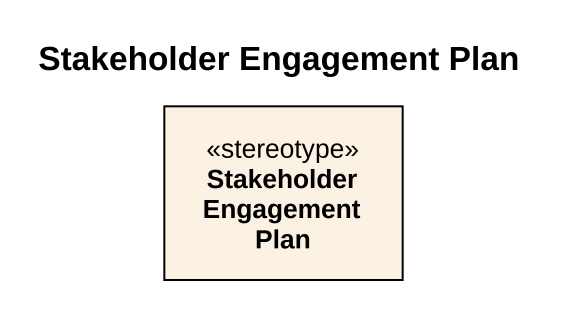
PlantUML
@startuml
title Stakeholder Engagement Plan
hide circle
hide empty members
class "Stakeholder Engagement Plan" as Stakeholder_Engagement_Plan <<stereotype>>
@enduml
